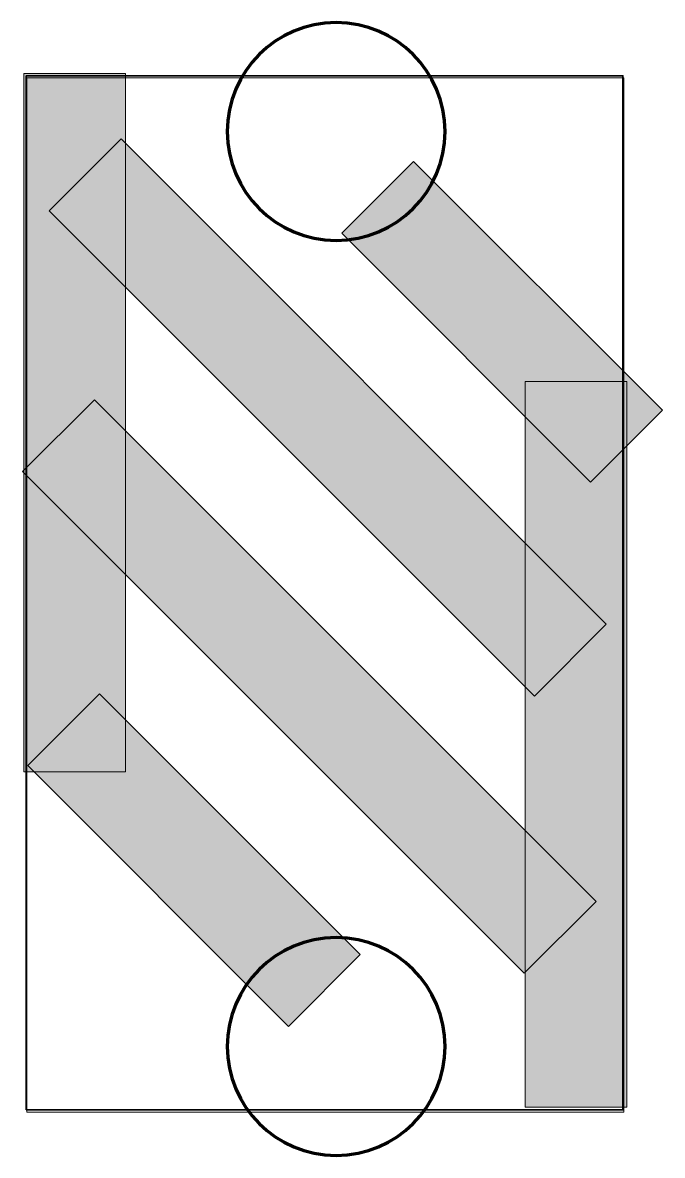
# Model space of a CAD drawing. Header units: inches. Extents: x 603 to 675, y -364 to -236.
import ezdxf

# ---------------------------------------------------------------- set-up
doc = ezdxf.new("R2010")
doc.units = ezdxf.units.IN
doc.header["$MEASUREMENT"] = 0
doc.layers.add('Layer 1', color=7, linetype='Continuous')

# ---------------------------------------------------------------- blocks, each defined once
blk = doc.blocks.new('block 2')
at = {"layer": 'Layer 1', "true_color": 0xffffff}
h = blk.add_hatch(color=7, dxfattribs=at)
h.dxf.hatch_style = 2
h.paths.add_polyline_path([(614.5, -320.99), (603, -320.99), (603, -242), (614.5, -242)])
h = blk.add_hatch(color=7, dxfattribs=at)
h.dxf.hatch_style = 2
h.paths.add_polyline_path([(605.85, -257.54), (613.98, -249.41), (668.87, -304.3), (660.74, -312.43)])
h = blk.add_hatch(color=7, dxfattribs=at)
h.dxf.hatch_style = 2
h.paths.add_polyline_path([(638.94, -260.07), (647.07, -251.94), (675.22, -280.08), (667.08, -288.22)])
h = blk.add_hatch(color=7, dxfattribs=at)
h.dxf.hatch_style = 2
h.paths.add_polyline_path([(659.68, -276.85), (671.18, -276.85), (671.18, -358.93), (659.68, -358.93)])
h = blk.add_hatch(color=7, dxfattribs=at)
h.dxf.hatch_style = 2
h.paths.add_polyline_path([(602.85, -287.04), (610.98, -278.91), (667.72, -335.65), (659.59, -343.78)])
h = blk.add_hatch(color=7, dxfattribs=at)
h.dxf.hatch_style = 2
h.paths.add_polyline_path([(641.05, -341.66), (632.91, -349.8), (603.42, -320.3), (611.55, -312.17)])
at = {"layer": 'Layer 1', "lineweight": 0}
for points in [[(614.5, -320.99), (603, -320.99), (603, -242), (614.5, -242), (614.5, -320.99)], [(603.34, -359.49), (603.34, -242.49), (670.84, -242.49), (670.84, -359.49), (603.34, -359.49)], [(605.85, -257.54), (613.98, -249.41), (668.87, -304.3), (660.74, -312.43), (605.85, -257.54)], [(638.94, -260.07), (647.07, -251.94), (675.22, -280.08), (667.08, -288.22), (638.94, -260.07)], [(659.68, -276.85), (671.18, -276.85), (671.18, -358.93), (659.68, -358.93), (659.68, -276.85)], [(602.85, -287.04), (610.98, -278.91), (667.72, -335.65), (659.59, -343.78), (602.85, -287.04)], [(641.05, -341.66), (632.91, -349.8), (603.42, -320.3), (611.55, -312.17), (641.05, -341.66)]]:
    blk.add_lwpolyline(points, dxfattribs=at)
at = {"layer": 'Layer 1', "color": 179, "lineweight": 35, "true_color": 0x231f20}
blk.add_lwpolyline([(603.25, -359.25), (603.25, -242.25), (670.75, -242.25), (670.75, -359.25), (603.25, -359.25)], dxfattribs=at)
at = {"layer": 'Layer 1', "color": 7, "lineweight": 211, "true_color": 0xffffff}
for points in [[(650.63, -248.57), (650.63, -255.37), (645.12, -260.88), (638.31, -260.88), (631.51, -260.88), (626, -255.37), (626, -248.57), (626, -241.77), (631.51, -236.25), (638.31, -236.25), (645.12, -236.25), (650.63, -241.77), (650.63, -248.57)], [(650.63, -352.07), (650.63, -358.87), (645.12, -364.38), (638.31, -364.38), (631.51, -364.38), (626, -358.87), (626, -352.07), (626, -345.27), (631.51, -339.75), (638.31, -339.75), (645.12, -339.75), (650.63, -345.27), (650.63, -352.07)]]:
    blk.add_open_spline(points, degree=3, knots=[0, 0, 0, 0, 1, 1, 1, 2, 2, 2, 3, 3, 3, 4, 4, 4, 4], dxfattribs=at)

msp = doc.modelspace()

# ---------------------------------------------------------------- block references
at = {"layer": 'Layer 1'}
msp.add_blockref('block 2', (0, 0), dxfattribs=at)

doc.saveas('drawing.dxf')
